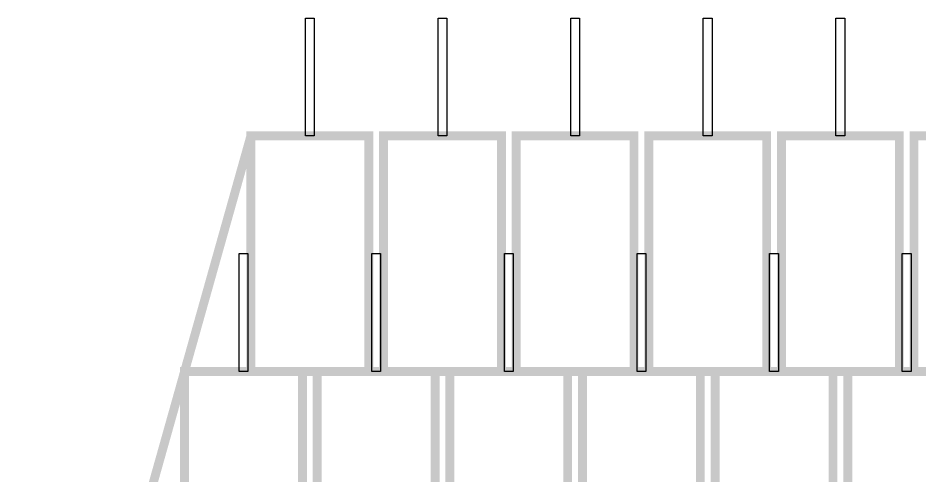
# Model space of a CAD drawing. Header units: millimetres. Extents: x -300689 to 10556, y -104928 to 107291.
# Drawn here: x -18831.88 to -18789.04, y 28008.49 to 28030.26 of the extents above; entities that cross this region are included whole.
import ezdxf

# ---------------------------------------------------------------- set-up
doc = ezdxf.new("R2010")
doc.units = ezdxf.units.MM
doc.layers.add('линии', color=7, linetype='Continuous')

msp = doc.modelspace()

# ---------------------------------------------------------------- linework, layer by layer
at = {"linetype": 'ByBlock', "ltscale": 0.25, "const_width": 0.42}
msp.add_lwpolyline([(-18820.8212, 28024.6552), (-18823.9712, 28013.4552), (-18827.1212, 28002.2552), (-18830.2712, 27991.0552), (-18831.6712, 27979.8552)], dxfattribs=at)
for points in [[(-18815.2212, 28024.6552), (-18815.2212, 28013.4552), (-18820.8212, 28013.4552), (-18820.8212, 28024.6552)], [(-18808.9212, 28024.6552), (-18808.9212, 28013.4552), (-18814.5212, 28013.4552), (-18814.5212, 28024.6552)], [(-18802.6212, 28024.6552), (-18802.6212, 28013.4552), (-18808.2212, 28013.4552), (-18808.2212, 28024.6552)], [(-18796.3212, 28024.6552), (-18796.3212, 28013.4552), (-18801.9212, 28013.4552), (-18801.9212, 28024.6552)], [(-18790.0212, 28024.6552), (-18790.0212, 28013.4552), (-18795.6212, 28013.4552), (-18795.6212, 28024.6552)], [(-18783.7212, 28024.6552), (-18783.7212, 28013.4552), (-18789.3212, 28013.4552), (-18789.3212, 28024.6552)], [(-18818.3712, 28013.4552), (-18818.3712, 28002.2552), (-18823.9712, 28002.2552), (-18823.9712, 28013.4552)], [(-18812.0712, 28013.4552), (-18812.0712, 28002.2552), (-18817.6712, 28002.2552), (-18817.6712, 28013.4552)], [(-18805.7712, 28013.4552), (-18805.7712, 28002.2552), (-18811.3712, 28002.2552), (-18811.3712, 28013.4552)], [(-18799.4712, 28013.4552), (-18799.4712, 28002.2552), (-18805.0712, 28002.2552), (-18805.0712, 28013.4552)], [(-18793.1712, 28013.4552), (-18793.1712, 28002.2552), (-18798.7712, 28002.2552), (-18798.7712, 28013.4552)], [(-18786.8712, 28013.4552), (-18786.8712, 28002.2552), (-18792.4712, 28002.2552), (-18792.4712, 28013.4552)]]:
    msp.add_lwpolyline(points, close=True, dxfattribs=at)
at = {"layer": 'линии', "linetype": 'ByBlock', "ltscale": 0.25}
for points in [[(-18818.2312, 28030.2552), (-18817.8112, 28030.2552), (-18817.8112, 28024.6552), (-18818.2312, 28024.6552)], [(-18811.9312, 28030.2552), (-18811.5112, 28030.2552), (-18811.5112, 28024.6552), (-18811.9312, 28024.6552)], [(-18805.6312, 28030.2552), (-18805.2112, 28030.2552), (-18805.2112, 28024.6552), (-18805.6312, 28024.6552)], [(-18799.3312, 28030.2552), (-18798.9112, 28030.2552), (-18798.9112, 28024.6552), (-18799.3312, 28024.6552)], [(-18793.0312, 28030.2552), (-18792.6112, 28030.2552), (-18792.6112, 28024.6552), (-18793.0312, 28024.6552)], [(-18821.3812, 28019.0552), (-18820.9612, 28019.0552), (-18820.9612, 28013.4552), (-18821.3812, 28013.4552)], [(-18815.0812, 28019.0552), (-18814.6612, 28019.0552), (-18814.6612, 28013.4552), (-18815.0812, 28013.4552)], [(-18808.7812, 28019.0552), (-18808.3612, 28019.0552), (-18808.3612, 28013.4552), (-18808.7812, 28013.4552)], [(-18802.4812, 28019.0552), (-18802.0612, 28019.0552), (-18802.0612, 28013.4552), (-18802.4812, 28013.4552)], [(-18796.1812, 28019.0552), (-18795.7612, 28019.0552), (-18795.7612, 28013.4552), (-18796.1812, 28013.4552)], [(-18789.8812, 28019.0552), (-18789.4612, 28019.0552), (-18789.4612, 28013.4552), (-18789.8812, 28013.4552)]]:
    msp.add_lwpolyline(points, close=True, dxfattribs=at)

doc.saveas('drawing.dxf')
